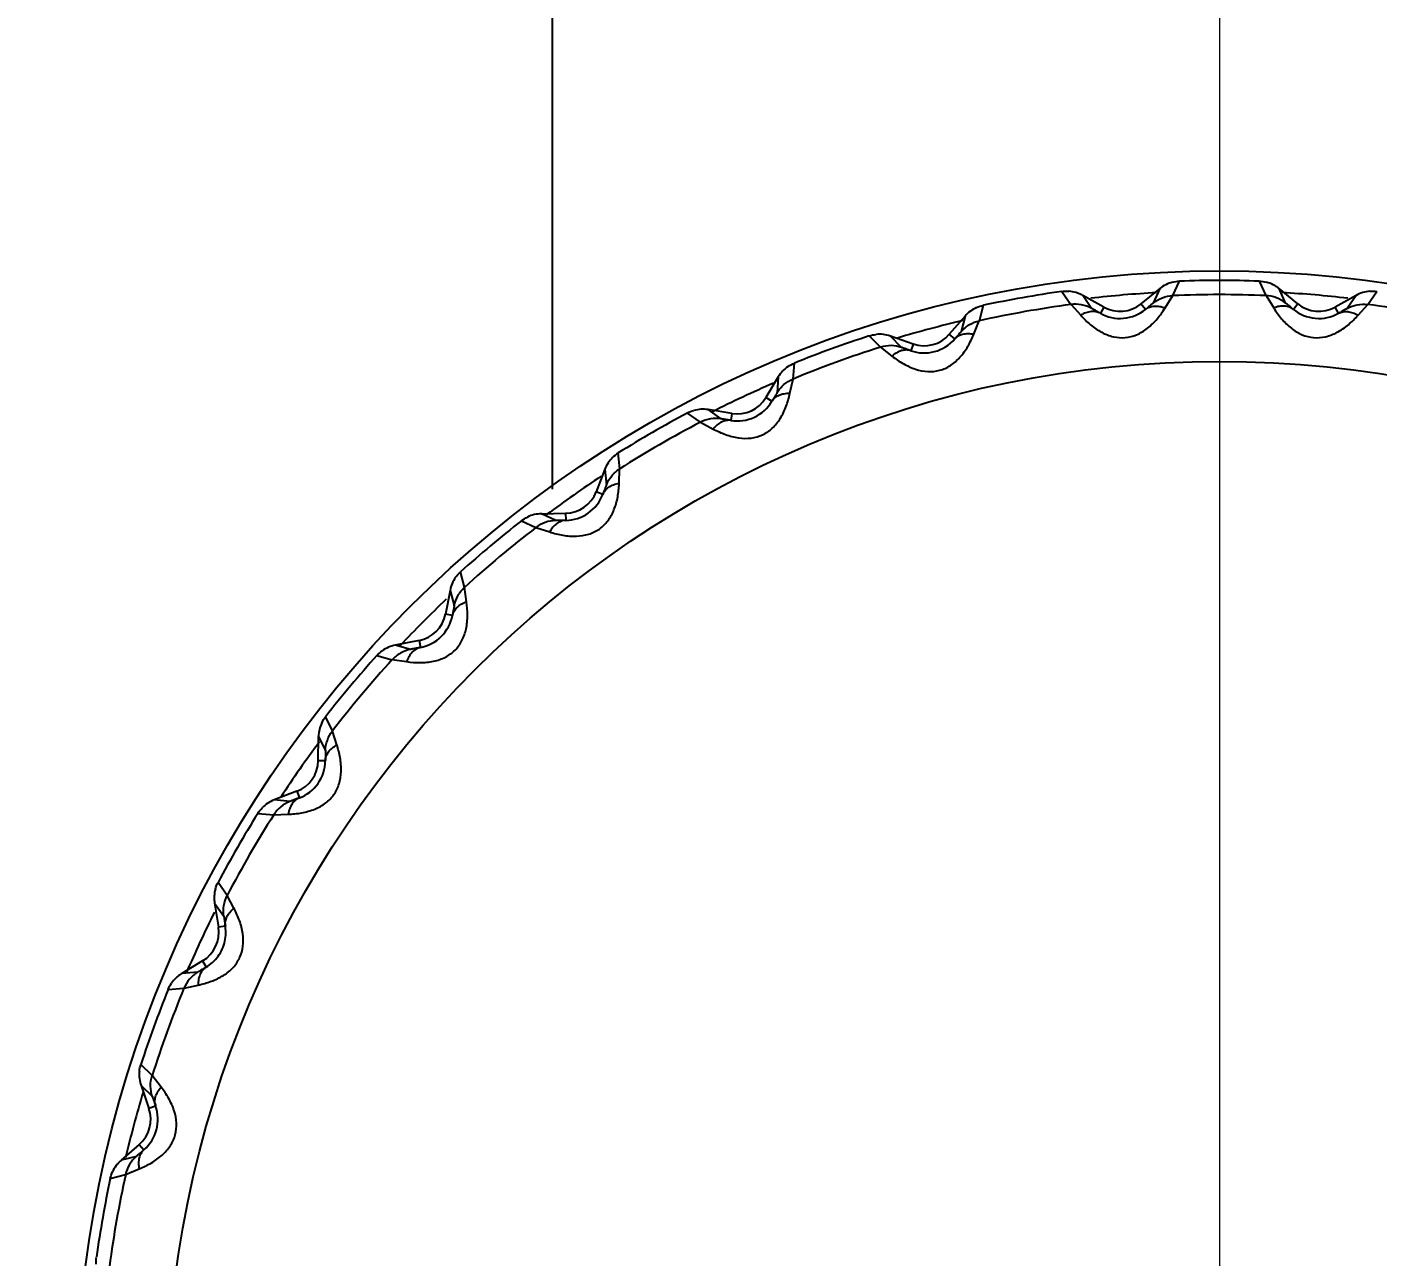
# Model space of a CAD drawing. Extents: x 1507 to 2862, y 0 to 992.
# Drawn here: x 2269.02 to 2289.26, y 606.55 to 624.99 of the extents above; entities that cross this region are included whole.
import ezdxf

# ---------------------------------------------------------------- set-up
doc = ezdxf.new("R2010")
doc.units = 0
doc.header["$LTSCALE"] = 10
doc.header["$MEASUREMENT"] = 0
doc.header["$PDMODE"] = 3
doc.header["$PDSIZE"] = -10
doc.linetypes.add('CENTER2', pattern=[28.575, 19.05, -3.175, 3.175, -3.175])
doc.layers.get('0').update_dxf_attribs({"linetype": 'CONTINUOUS'})
doc.layers.get('DEFPOINTS').update_dxf_attribs({"linetype": 'CONTINUOUS'})
doc.layers.add('1', color=7, linetype='CONTINUOUS')
doc.layers.add('10', color=7, linetype='CONTINUOUS')
doc.layers.add('标注', color=4, linetype='CONTINUOUS', lineweight=13)
doc.layers.add('치수', color=7, linetype='CONTINUOUS', lineweight=25)
doc.styles.add('Daelim Dimension', font='')
doc.styles.get('Daelim Dimension').set_extended_font_data('NanumGothic')
doc.dimstyles.new('DEFAULT', dxfattribs={"dimscale": 2, "dimtxt": 2, "dimasz": 2, "dimexe": 0, "dimexo": 2, "dimgap": 1, "dimtad": 1, "dimdec": 1, "dimzin": 9, "dimdsep": 46, "dimtxsty": 'Daelim Dimension', "dimcen": 0.5, "dimclrd": 252, "dimclre": 252, "dimclrt": 3, "dimadec": 1, "dimazin": 0, "dimtfac": 1, "dimtdec": 1, "dimtix": 1, "dimtmove": 0, "dimatfit": 3, "dimfxl": 1, "dimtolj": 1, "dimtzin": 1, "dimlwd": 9, "dimlwe": 9, "dimarcsym": 0})

# ---------------------------------------------------------------- blocks, each defined once
blk = doc.blocks.new('*D20')
at = {"layer": 'DEFPOINTS', "color": 0, "transparency": 16777216}
for p in [(2284.644, 858.192), (2186.262, 184.192), (2284.644, 184.192)]:
    blk.add_point(p, dxfattribs=at)
at = {"layer": '치수', "color": 5, "lineweight": 9, "transparency": 16777216}
for p, q in [((2280.644, 858.192), (2186.262, 858.192)), ((2186.262, 854.192), (2186.262, 188.192)), ((2280.644, 184.192), (2186.262, 184.192))]:
    blk.add_line(p, q, dxfattribs=at)
at = {"layer": '치수', "color": 5, "transparency": 16777216}
for points in [[(2185.596, 854.192), (2186.929, 854.192), (2186.262, 858.192)], [(2185.596, 188.192), (2186.929, 188.192), (2186.262, 184.192)]]:
    blk.add_solid(points, dxfattribs=at)
at = {"layer": '치수', "color": 7, "transparency": 16777216, "insert": (2173.375, 521.192), "char_height": 20, "attachment_point": 5, "rotation": 90, "style": 'Daelim Dimension'}
blk.add_mtext('\\A1;590~700', dxfattribs=at)

msp = doc.modelspace()

# ---------------------------------------------------------------- linework, layer by layer
at = {"color": 7, "linetype": 'Continuous'}
msp.add_line((2276.894, 737.092), (2276.894, 618.064), dxfattribs=at)
at = {"layer": '1', "color": 7, "linetype": 'Continuous'}
for p, q in [((2286, 621.068), (2285.718, 620.84)), ((2285.999, 621.068), (2285.901, 620.852)), ((2286.196, 620.963), (2286.296, 621.18)), ((2287.491, 621.18), (2287.591, 620.963)), ((2287.886, 620.852), (2287.788, 621.068)), ((2288.069, 620.84), (2287.788, 621.068)), ((2284.532, 621.025), (2284.668, 620.829)), ((2284.978, 620.771), (2284.844, 620.967)), ((2285.16, 620.792), (2284.844, 620.967)), ((2286.08, 620.779), (2286.196, 620.963)), ((2287.592, 620.963), (2287.707, 620.779)), ((2288.944, 620.967), (2288.627, 620.792)), ((2288.944, 620.967), (2288.809, 620.771)), ((2289.119, 620.829), (2289.255, 621.025)), ((2283.083, 620.657), (2282.845, 620.383)), ((2283.083, 620.657), (2283.023, 620.427)), ((2283.295, 620.587), (2283.356, 620.818)), ((2284.669, 620.83), (2284.815, 620.668)), ((2285.16, 620.792), (2285.109, 620.698)), ((2285.785, 620.757), (2285.718, 620.84)), ((2288.069, 620.84), (2288.002, 620.757)), ((2288.679, 620.698), (2288.627, 620.792)), ((2288.973, 620.668), (2289.118, 620.83)), ((2283.212, 620.386), (2283.294, 620.587)), ((2281.645, 620.36), (2281.813, 620.19)), ((2282.128, 620.187), (2281.962, 620.356)), ((2282.304, 620.238), (2281.962, 620.356)), ((2282.926, 620.313), (2282.845, 620.383)), ((2281.814, 620.191), (2281.985, 620.057)), ((2282.304, 620.238), (2282.269, 620.137)), ((2280.502, 619.713), (2280.522, 619.951)), ((2280.281, 619.745), (2280.095, 619.434)), ((2280.281, 619.745), (2280.263, 619.508)), ((2280.456, 619.5), (2280.502, 619.713)), ((2280.186, 619.379), (2280.095, 619.434)), ((2279.423, 619.116), (2279.23, 619.254)), ((2279.587, 619.198), (2279.23, 619.254)), ((2278.917, 619.202), (2279.112, 619.065)), ((2279.113, 619.065), (2279.305, 618.964)), ((2279.587, 619.198), (2279.571, 619.092)), ((2277.904, 618.368), (2277.882, 618.605)), ((2277.681, 618.36), (2277.551, 618.022)), ((2277.681, 618.36), (2277.704, 618.124)), ((2277.895, 618.15), (2277.903, 618.367)), ((2277.651, 617.984), (2277.551, 618.022)), ((2276.731, 617.695), (2277.093, 617.701)), ((2276.945, 617.592), (2276.731, 617.695)), ((2277.093, 617.701), (2277.095, 617.594)), ((2276.432, 617.589), (2276.648, 617.488)), ((2276.648, 617.488), (2276.855, 617.421)), ((2275.579, 616.591), (2275.517, 616.821)), ((2275.361, 616.545), (2275.292, 616.19)), ((2275.361, 616.545), (2275.425, 616.317)), ((2275.608, 616.375), (2275.578, 616.591)), ((2275.397, 616.169), (2275.292, 616.19)), ((2274.896, 615.794), (2274.54, 615.725)), ((2274.896, 615.794), (2274.916, 615.689)), ((2274.769, 615.661), (2274.54, 615.725)), ((2274.264, 615.569), (2274.494, 615.506)), ((2274.495, 615.507), (2274.71, 615.477)), ((2273.598, 614.438), (2273.496, 614.654)), ((2273.664, 614.23), (2273.597, 614.437)), ((2273.384, 613.993), (2273.391, 614.355)), ((2273.391, 614.355), (2273.493, 614.141)), ((2273.491, 613.991), (2273.384, 613.993)), ((2273.063, 613.534), (2272.725, 613.404)), ((2272.962, 613.381), (2272.725, 613.404)), ((2273.063, 613.534), (2273.102, 613.434)), ((2272.48, 613.203), (2272.718, 613.181)), ((2272.719, 613.182), (2272.936, 613.19)), ((2272.021, 611.974), (2271.883, 612.169)), ((2272.122, 611.781), (2272.02, 611.973)), ((2271.831, 611.856), (2271.888, 611.498)), ((2271.831, 611.856), (2271.969, 611.663)), ((2271.993, 611.515), (2271.888, 611.498)), ((2272.001, 611.408), (2271.993, 611.515)), ((2271.651, 610.991), (2271.341, 610.804)), ((2271.651, 610.991), (2271.706, 610.899)), ((2271.578, 610.822), (2271.341, 610.804)), ((2271.135, 610.563), (2271.372, 610.583)), ((2271.373, 610.584), (2271.585, 610.63)), ((2270.895, 609.273), (2270.726, 609.441)), ((2270.729, 609.124), (2270.847, 608.781)), ((2270.729, 609.124), (2270.899, 608.958)), ((2271.029, 609.1), (2270.895, 609.272)), ((2270.948, 608.816), (2270.847, 608.781)), ((2270.702, 608.241), (2270.429, 608.003)), ((2270.702, 608.241), (2270.772, 608.16)), ((2270.659, 608.062), (2270.429, 608.003)), ((2270.268, 607.73), (2270.498, 607.791)), ((2270.498, 607.792), (2270.7, 607.874))]:
    msp.add_line(p, q, dxfattribs=at)
msp.add_circle((2286.894, 604.192), 15.786, dxfattribs=at)
for centre, radius, start, end in [((2286.316, 620.677), 0.504, 116.8115, 128.9566), ((2286.316, 620.679), 0.501, 104.5681, 116.8848), ((2286.894, 604.192), 16.998, 87.9882, 92.0118), ((2287.472, 620.679), 0.501, 63.2715, 75.5976), ((2287.468, 620.671), 0.509, 57.6812, 63.3166), ((2287.475, 620.683), 0.496, 50.9888, 57.6909), ((2286.894, 604.192), 16.998, 97.9882, 102.0118), ((2284.6, 620.529), 0.501, 73.2718, 85.5973), ((2284.598, 620.521), 0.509, 67.6815, 73.3167), ((2284.603, 620.533), 0.496, 60.9888, 67.6912), ((2286.894, 604.192), 16.786, 87.6153, 92.3835), ((2289.187, 620.526), 0.504, 106.8115, 118.9566), ((2289.187, 620.529), 0.501, 94.5679, 106.885), ((2283.462, 620.326), 0.504, 126.8115, 138.9566), ((2283.462, 620.328), 0.501, 114.5679, 126.885), ((2286.894, 604.192), 16.786, 97.6154, 102.3836), ((2285.403, 621.229), 0.501, 241, 309), ((2288.384, 621.229), 0.501, 231, 299), ((2286.894, 604.192), 16.786, 77.6154, 82.3836), ((2286.894, 604.192), 16.998, 107.9882, 112.0118), ((2281.798, 619.883), 0.501, 83.2718, 95.5973), ((2281.798, 619.88), 0.503, 71.0386, 83.3497), ((2282.467, 620.712), 0.501, 251, 319), ((2286.894, 604.192), 16.786, 107.6154, 112.3836), ((2280.712, 619.487), 0.501, 124.5679, 136.885), ((2280.713, 619.485), 0.504, 136.8115, 148.9566), ((2279.666, 619.692), 0.501, 261, 329), ((2279.151, 618.759), 0.501, 93.2718, 105.5973), ((2279.151, 618.757), 0.503, 81.0386, 93.3497), ((2286.894, 604.192), 16.998, 117.9882, 122.0118), ((2286.894, 604.192), 16.786, 117.6154, 122.3836), ((2278.151, 618.179), 0.504, 146.8115, 158.9566), ((2278.15, 618.181), 0.501, 134.5679, 146.885), ((2277.084, 618.202), 0.501, 271, 339), ((2276.739, 617.193), 0.501, 103.2718, 115.5973), ((2276.74, 617.191), 0.503, 91.0386, 103.3497), ((2286.894, 604.192), 16.998, 127.9882, 132.0118), ((2286.894, 604.192), 16.786, 127.6154, 132.3836), ((2275.855, 616.449), 0.504, 156.8115, 168.9566), ((2275.853, 616.45), 0.501, 144.5679, 156.885), ((2274.8, 616.285), 0.501, 281, 349), ((2274.635, 615.232), 0.501, 113.2718, 125.5973), ((2274.637, 615.231), 0.503, 101.0386, 113.3497), ((2286.894, 604.192), 16.998, 137.9882, 142.0118), ((2286.894, 604.192), 16.786, 137.6154, 142.3836), ((2273.894, 614.346), 0.504, 166.8115, 178.9566), ((2273.892, 614.347), 0.501, 154.5679, 166.885), ((2272.884, 614.002), 0.501, 291, 359), ((2272.906, 612.935), 0.503, 111.0386, 123.3497), ((2286.894, 604.192), 16.998, 147.9882, 152.0118), ((2286.894, 604.192), 16.786, 147.6154, 152.3836), ((2272.904, 612.936), 0.501, 123.2718, 135.5973), ((2272.329, 611.934), 0.504, 176.8115, 188.9566), ((2272.326, 611.935), 0.501, 164.5679, 176.885), ((2271.393, 611.42), 0.501, 301, 9), ((2271.404, 611.407), 0.591, 300.7577, 312.3471), ((2271.598, 610.374), 0.501, 133.2718, 145.5973), ((2271.604, 610.368), 0.509, 127.6815, 133.3167), ((2271.596, 610.379), 0.496, 120.9888, 127.6912), ((2286.894, 604.192), 16.998, 157.9882, 162.0118), ((2286.894, 604.192), 16.786, 157.6154, 162.3836), ((2271.203, 609.288), 0.501, 174.5679, 186.885), ((2271.206, 609.287), 0.504, 186.8115, 198.9566), ((2270.374, 608.618), 0.501, 311, 19), ((2270.757, 607.624), 0.501, 143.2718, 155.5973), ((2270.764, 607.619), 0.509, 137.6815, 143.3167), ((2270.754, 607.628), 0.496, 130.9888, 137.6912), ((2286.894, 604.192), 16.998, 167.9882, 172.0118), ((2286.894, 604.192), 16.786, 167.6154, 172.3836)]:
    msp.add_arc(centre, radius, start, end, dxfattribs=at)
for points in [[(2286.19, 621.164), (2286.225, 621.173), (2286.261, 621.178), (2286.297, 621.18)], [(2287.49, 621.18), (2287.526, 621.178), (2287.562, 621.173), (2287.596, 621.164)], [(2284.531, 621.025), (2284.567, 621.03), (2284.603, 621.031), (2284.638, 621.029)], [(2289.148, 621.028), (2289.184, 621.031), (2289.22, 621.03), (2289.256, 621.025)], [(2283.253, 620.784), (2283.286, 620.799), (2283.321, 620.81), (2283.356, 620.818)], [(2281.644, 620.359), (2281.678, 620.37), (2281.713, 620.378), (2281.749, 620.381)], [(2280.427, 619.9), (2280.457, 619.92), (2280.489, 619.937), (2280.523, 619.951)], [(2278.917, 619.202), (2278.948, 619.219), (2278.982, 619.232), (2279.016, 619.242)], [(2277.798, 618.538), (2277.824, 618.564), (2277.852, 618.586), (2277.883, 618.605)], [(2276.431, 617.589), (2276.459, 617.611), (2276.49, 617.63), (2276.522, 617.645)], [(2275.445, 616.741), (2275.466, 616.77), (2275.49, 616.797), (2275.517, 616.822)], [(2274.264, 615.569), (2274.288, 615.595), (2274.315, 615.619), (2274.344, 615.64)], [(2273.44, 614.562), (2273.455, 614.595), (2273.474, 614.626), (2273.497, 614.654)], [(2272.48, 613.203), (2272.499, 613.233), (2272.521, 613.261), (2272.546, 613.287)], [(2271.843, 612.068), (2271.853, 612.103), (2271.867, 612.137), (2271.883, 612.169)], [(2271.134, 610.563), (2271.148, 610.596), (2271.165, 610.628), (2271.185, 610.657)], [(2270.704, 609.335), (2270.708, 609.371), (2270.715, 609.407), (2270.726, 609.441)], [(2270.268, 607.729), (2270.275, 607.764), (2270.286, 607.799), (2270.301, 607.831)], [(2270.057, 606.446), (2270.054, 606.482), (2270.055, 606.518), (2270.06, 606.554)]]:
    msp.add_open_spline(points, degree=3, dxfattribs=at)
for points, knots in [([(2285.901, 620.852), (2285.901, 620.851), (2285.899, 620.85), (2285.896, 620.847), (2285.89, 620.843), (2285.881, 620.835), (2285.867, 620.824), (2285.85, 620.81), (2285.822, 620.787), (2285.801, 620.77), (2285.785, 620.757)], [0, 0, 0, 0, 0.02093, 0.045497, 0.078861, 0.170162, 0.291198, 0.438336, 0.607939, 1, 1, 1, 1]), ([(2285.901, 620.852), (2285.942, 620.885), (2286.037, 620.939), (2286.143, 620.961), (2286.196, 620.963)], [0, 0, 0, 0, 0.499999, 1, 1, 1, 1]), ([(2287.887, 620.851), (2287.845, 620.885), (2287.751, 620.939), (2287.644, 620.961), (2287.591, 620.963)], [0, 0, 0, 0, 0.499999, 1, 1, 1, 1]), ([(2288.002, 620.757), (2287.994, 620.764), (2287.979, 620.776), (2287.958, 620.793), (2287.938, 620.809), (2287.921, 620.823), (2287.909, 620.833), (2287.9, 620.84), (2287.895, 620.844), (2287.892, 620.847), (2287.888, 620.85), (2287.887, 620.851), (2287.886, 620.852), (2287.886, 620.852)], [0, 0, 0, 0, 0.20146, 0.388371, 0.557294, 0.704706, 0.826802, 0.877149, 0.919708, 0.953896, 0.979088, 0.994663, 1, 1, 1, 1]), ([(2284.979, 620.771), (2284.932, 620.797), (2284.83, 620.834), (2284.721, 620.837), (2284.668, 620.829)], [0, 0, 0, 0, 0.499999, 1, 1, 1, 1]), ([(2284.815, 620.668), (2284.86, 620.618), (2284.957, 620.523), (2285.121, 620.409), (2285.299, 620.339), (2285.482, 620.324), (2285.66, 620.37), (2285.823, 620.471), (2285.965, 620.611), (2286.044, 620.722), (2286.08, 620.779)], [0, 0, 0, 0, 0.131412, 0.263229, 0.385378, 0.499988, 0.614606, 0.736765, 0.868573, 1, 1, 1, 1]), ([(2285.109, 620.698), (2285.088, 620.709), (2285.043, 620.725), (2284.968, 620.726), (2284.89, 620.708), (2284.84, 620.683), (2284.815, 620.668)], [0, 0, 0, 0, 0.223472, 0.459996, 0.717571, 1, 1, 1, 1]), ([(2285.109, 620.698), (2285.1, 620.703), (2285.083, 620.712), (2285.059, 620.726), (2285.037, 620.738), (2285.017, 620.749), (2285.004, 620.757), (2284.994, 620.762), (2284.989, 620.765), (2284.984, 620.768), (2284.981, 620.769), (2284.98, 620.771), (2284.978, 620.771), (2284.978, 620.771)], [0, 0, 0, 0, 0.20146, 0.388371, 0.557294, 0.704706, 0.826802, 0.877149, 0.919708, 0.953896, 0.979088, 0.994663, 1, 1, 1, 1]), ([(2285.109, 620.698), (2285.212, 620.64), (2285.459, 620.586), (2285.694, 620.683), (2285.785, 620.757)], [0, 0, 0, 0, 0.500015, 1, 1, 1, 1]), ([(2285.785, 620.757), (2285.803, 620.772), (2285.845, 620.795), (2285.919, 620.81), (2285.999, 620.805), (2286.053, 620.789), (2286.08, 620.779)], [0, 0, 0, 0, 0.223363, 0.459462, 0.717154, 1, 1, 1, 1]), ([(2288.002, 620.757), (2287.984, 620.772), (2287.942, 620.795), (2287.869, 620.809), (2287.788, 620.805), (2287.734, 620.789), (2287.707, 620.779)], [0, 0, 0, 0, 0.223472, 0.459996, 0.717571, 1, 1, 1, 1]), ([(2287.707, 620.779), (2287.743, 620.722), (2287.822, 620.611), (2287.964, 620.471), (2288.127, 620.37), (2288.305, 620.324), (2288.488, 620.339), (2288.667, 620.409), (2288.83, 620.523), (2288.927, 620.618), (2288.973, 620.668)], [0, 0, 0, 0, 0.131412, 0.263229, 0.385378, 0.499988, 0.614606, 0.736765, 0.868573, 1, 1, 1, 1]), ([(2288.002, 620.757), (2288.094, 620.683), (2288.328, 620.586), (2288.575, 620.64), (2288.679, 620.698)], [0, 0, 0, 0, 0.500015, 1, 1, 1, 1]), ([(2288.809, 620.771), (2288.809, 620.77), (2288.806, 620.77), (2288.803, 620.768), (2288.797, 620.764), (2288.786, 620.758), (2288.77, 620.749), (2288.751, 620.739), (2288.72, 620.721), (2288.696, 620.708), (2288.679, 620.698)], [0, 0, 0, 0, 0.02093, 0.045497, 0.078861, 0.170162, 0.291198, 0.438336, 0.607939, 1, 1, 1, 1]), ([(2288.679, 620.698), (2288.699, 620.709), (2288.744, 620.725), (2288.819, 620.727), (2288.897, 620.708), (2288.948, 620.683), (2288.973, 620.668)], [0, 0, 0, 0, 0.223363, 0.459462, 0.717154, 1, 1, 1, 1]), ([(2288.809, 620.771), (2288.855, 620.797), (2288.958, 620.834), (2289.066, 620.837), (2289.119, 620.829)], [0, 0, 0, 0, 0.499999, 1, 1, 1, 1]), ([(2283.023, 620.426), (2283.058, 620.466), (2283.141, 620.536), (2283.243, 620.576), (2283.295, 620.587)], [0, 0, 0, 0, 0.499999, 1, 1, 1, 1]), ([(2281.985, 620.057), (2282.039, 620.015), (2282.151, 619.939), (2282.332, 619.855), (2282.519, 619.817), (2282.702, 619.834), (2282.87, 619.91), (2283.013, 620.038), (2283.128, 620.201), (2283.187, 620.323), (2283.212, 620.386)], [0, 0, 0, 0, 0.131411, 0.263229, 0.385378, 0.499989, 0.614606, 0.736766, 0.868578, 1, 1, 1, 1]), ([(2282.269, 620.137), (2282.381, 620.098), (2282.634, 620.088), (2282.848, 620.224), (2282.926, 620.313)], [0, 0, 0, 0, 0.500015, 1, 1, 1, 1]), ([(2283.023, 620.427), (2283.023, 620.426), (2283.021, 620.424), (2283.019, 620.421), (2283.014, 620.416), (2283.006, 620.406), (2282.994, 620.393), (2282.98, 620.376), (2282.957, 620.349), (2282.938, 620.328), (2282.926, 620.313)], [0, 0, 0, 0, 0.02093, 0.045497, 0.078861, 0.170162, 0.291198, 0.438336, 0.607939, 1, 1, 1, 1]), ([(2282.926, 620.313), (2282.941, 620.331), (2282.978, 620.361), (2283.048, 620.388), (2283.128, 620.397), (2283.183, 620.391), (2283.212, 620.386)], [0, 0, 0, 0, 0.223363, 0.459462, 0.717155, 1, 1, 1, 1]), ([(2282.129, 620.186), (2282.078, 620.204), (2281.971, 620.222), (2281.864, 620.206), (2281.813, 620.19)], [0, 0, 0, 0, 0.499999, 1, 1, 1, 1]), ([(2282.269, 620.137), (2282.248, 620.145), (2282.2, 620.152), (2282.126, 620.141), (2282.052, 620.109), (2282.007, 620.076), (2281.985, 620.057)], [0, 0, 0, 0, 0.223472, 0.459996, 0.717571, 1, 1, 1, 1]), ([(2282.269, 620.137), (2282.26, 620.141), (2282.242, 620.147), (2282.215, 620.156), (2282.192, 620.164), (2282.171, 620.172), (2282.156, 620.177), (2282.146, 620.18), (2282.14, 620.182), (2282.135, 620.184), (2282.131, 620.185), (2282.13, 620.186), (2282.128, 620.186), (2282.128, 620.187)], [0, 0, 0, 0, 0.20146, 0.388371, 0.557294, 0.704706, 0.826802, 0.877149, 0.919708, 0.953896, 0.979088, 0.994663, 1, 1, 1, 1]), ([(2280.263, 619.507), (2280.29, 619.553), (2280.36, 619.636), (2280.453, 619.693), (2280.502, 619.713)], [0, 0, 0, 0, 0.499999, 1, 1, 1, 1]), ([(2279.305, 618.964), (2279.365, 618.932), (2279.488, 618.876), (2279.681, 618.825), (2279.873, 618.819), (2280.05, 618.869), (2280.201, 618.973), (2280.32, 619.123), (2280.405, 619.303), (2280.442, 619.434), (2280.456, 619.5)], [0, 0, 0, 0, 0.131421, 0.263225, 0.385406, 0.500037, 0.614664, 0.736718, 0.868611, 1, 1, 1, 1]), ([(2280.263, 619.508), (2280.263, 619.507), (2280.261, 619.505), (2280.26, 619.502), (2280.256, 619.495), (2280.249, 619.485), (2280.24, 619.469), (2280.229, 619.451), (2280.211, 619.42), (2280.197, 619.396), (2280.186, 619.379)], [0, 0, 0, 0, 0.02093, 0.045497, 0.078861, 0.170162, 0.291198, 0.438336, 0.607939, 1, 1, 1, 1]), ([(2280.186, 619.379), (2280.198, 619.399), (2280.23, 619.435), (2280.294, 619.474), (2280.371, 619.497), (2280.427, 619.501), (2280.456, 619.5)], [0, 0, 0, 0, 0.223363, 0.459463, 0.717155, 1, 1, 1, 1]), ([(2279.571, 619.092), (2279.688, 619.073), (2279.939, 619.107), (2280.126, 619.278), (2280.186, 619.379)], [0, 0, 0, 0, 0.499893, 1, 1, 1, 1]), ([(2279.424, 619.116), (2279.371, 619.124), (2279.262, 619.124), (2279.159, 619.09), (2279.112, 619.065)], [0, 0, 0, 0, 0.499999, 1, 1, 1, 1]), ([(2279.571, 619.092), (2279.548, 619.096), (2279.5, 619.095), (2279.429, 619.071), (2279.362, 619.026), (2279.323, 618.986), (2279.305, 618.964)], [0, 0, 0, 0, 0.223472, 0.459996, 0.717571, 1, 1, 1, 1]), ([(2279.571, 619.092), (2279.561, 619.094), (2279.542, 619.097), (2279.514, 619.101), (2279.489, 619.105), (2279.468, 619.109), (2279.452, 619.111), (2279.441, 619.113), (2279.435, 619.114), (2279.43, 619.115), (2279.426, 619.115), (2279.425, 619.116), (2279.423, 619.116), (2279.423, 619.116)], [0, 0, 0, 0, 0.20146, 0.388371, 0.557294, 0.704706, 0.826802, 0.877149, 0.919708, 0.953896, 0.979088, 0.994663, 1, 1, 1, 1]), ([(2277.704, 618.123), (2277.723, 618.173), (2277.778, 618.267), (2277.859, 618.339), (2277.904, 618.368)], [0, 0, 0, 0, 0.499999, 1, 1, 1, 1]), ([(2276.855, 617.421), (2276.919, 617.401), (2277.051, 617.367), (2277.25, 617.35), (2277.439, 617.378), (2277.605, 617.457), (2277.736, 617.586), (2277.827, 617.755), (2277.88, 617.947), (2277.893, 618.082), (2277.895, 618.15)], [0, 0, 0, 0, 0.131412, 0.26323, 0.385384, 0.499995, 0.61461, 0.736773, 0.86859, 1, 1, 1, 1]), ([(2277.651, 617.984), (2277.659, 618.005), (2277.684, 618.047), (2277.74, 618.096), (2277.812, 618.132), (2277.867, 618.145), (2277.895, 618.15)], [0, 0, 0, 0, 0.223363, 0.459463, 0.717155, 1, 1, 1, 1]), ([(2277.704, 618.124), (2277.704, 618.123), (2277.703, 618.121), (2277.702, 618.117), (2277.699, 618.11), (2277.695, 618.099), (2277.688, 618.082), (2277.681, 618.061), (2277.668, 618.028), (2277.658, 618.002), (2277.651, 617.984)], [0, 0, 0, 0, 0.02093, 0.045497, 0.078861, 0.170162, 0.291198, 0.438336, 0.607939, 1, 1, 1, 1]), ([(2277.095, 617.594), (2277.213, 617.596), (2277.454, 617.673), (2277.609, 617.873), (2277.651, 617.984)], [0, 0, 0, 0, 0.500028, 1, 1, 1, 1]), ([(2276.946, 617.592), (2276.892, 617.591), (2276.785, 617.572), (2276.69, 617.52), (2276.647, 617.488)], [0, 0, 0, 0, 0.499999, 1, 1, 1, 1]), ([(2277.095, 617.594), (2277.072, 617.594), (2277.024, 617.584), (2276.959, 617.548), (2276.9, 617.493), (2276.869, 617.447), (2276.855, 617.421)], [0, 0, 0, 0, 0.223472, 0.459996, 0.717571, 1, 1, 1, 1]), ([(2277.095, 617.594), (2277.084, 617.594), (2277.065, 617.594), (2277.037, 617.593), (2277.012, 617.593), (2276.99, 617.593), (2276.974, 617.592), (2276.964, 617.592), (2276.957, 617.592), (2276.952, 617.592), (2276.948, 617.592), (2276.947, 617.592), (2276.945, 617.592), (2276.945, 617.592)], [0, 0, 0, 0, 0.20146, 0.388371, 0.557294, 0.704706, 0.826802, 0.877149, 0.919708, 0.953896, 0.979088, 0.994663, 1, 1, 1, 1]), ([(2275.424, 616.316), (2275.434, 616.368), (2275.472, 616.47), (2275.54, 616.555), (2275.579, 616.591)], [0, 0, 0, 0, 0.499999, 1, 1, 1, 1]), ([(2274.71, 615.477), (2274.777, 615.468), (2274.913, 615.458), (2275.111, 615.475), (2275.293, 615.536), (2275.443, 615.643), (2275.549, 615.792), (2275.61, 615.974), (2275.628, 616.173), (2275.618, 616.308), (2275.608, 616.375)], [0, 0, 0, 0, 0.131412, 0.26323, 0.385384, 0.499996, 0.614611, 0.736776, 0.868592, 1, 1, 1, 1]), ([(2275.397, 616.169), (2275.401, 616.192), (2275.418, 616.237), (2275.465, 616.295), (2275.53, 616.343), (2275.581, 616.366), (2275.608, 616.375)], [0, 0, 0, 0, 0.223363, 0.459463, 0.717155, 1, 1, 1, 1]), ([(2275.425, 616.317), (2275.425, 616.316), (2275.424, 616.313), (2275.423, 616.309), (2275.422, 616.302), (2275.42, 616.29), (2275.416, 616.272), (2275.412, 616.251), (2275.406, 616.216), (2275.4, 616.189), (2275.397, 616.169)], [0, 0, 0, 0, 0.02093, 0.045497, 0.078861, 0.170162, 0.291198, 0.438336, 0.607939, 1, 1, 1, 1]), ([(2274.916, 615.689), (2275.032, 615.711), (2275.257, 615.829), (2275.374, 616.053), (2275.397, 616.169)], [0, 0, 0, 0, 0.500028, 1, 1, 1, 1]), ([(2274.77, 615.661), (2274.718, 615.651), (2274.616, 615.613), (2274.53, 615.546), (2274.494, 615.506)], [0, 0, 0, 0, 0.499999, 1, 1, 1, 1]), ([(2274.916, 615.689), (2274.894, 615.685), (2274.849, 615.667), (2274.791, 615.62), (2274.743, 615.556), (2274.72, 615.505), (2274.71, 615.477)], [0, 0, 0, 0, 0.223472, 0.459996, 0.717571, 1, 1, 1, 1]), ([(2274.916, 615.689), (2274.906, 615.687), (2274.887, 615.683), (2274.86, 615.678), (2274.835, 615.673), (2274.814, 615.669), (2274.798, 615.666), (2274.788, 615.664), (2274.781, 615.663), (2274.776, 615.662), (2274.772, 615.661), (2274.771, 615.662), (2274.769, 615.661), (2274.769, 615.661)], [0, 0, 0, 0, 0.20146, 0.388371, 0.557294, 0.704706, 0.826802, 0.877149, 0.919708, 0.953896, 0.979088, 0.994663, 1, 1, 1, 1]), ([(2273.493, 614.14), (2273.494, 614.193), (2273.514, 614.3), (2273.565, 614.396), (2273.598, 614.438)], [0, 0, 0, 0, 0.499999, 1, 1, 1, 1]), ([(2272.936, 613.19), (2273.003, 613.193), (2273.138, 613.206), (2273.331, 613.258), (2273.499, 613.349), (2273.628, 613.48), (2273.707, 613.646), (2273.735, 613.836), (2273.719, 614.035), (2273.685, 614.166), (2273.664, 614.23)], [0, 0, 0, 0, 0.131412, 0.26323, 0.385384, 0.499995, 0.61461, 0.736773, 0.86859, 1, 1, 1, 1]), ([(2273.491, 613.991), (2273.492, 614.014), (2273.501, 614.061), (2273.537, 614.127), (2273.592, 614.185), (2273.639, 614.216), (2273.664, 614.23)], [0, 0, 0, 0, 0.223363, 0.459463, 0.717155, 1, 1, 1, 1]), ([(2273.102, 613.434), (2273.212, 613.477), (2273.413, 613.631), (2273.49, 613.873), (2273.491, 613.991)], [0, 0, 0, 0, 0.500028, 1, 1, 1, 1]), ([(2273.493, 614.141), (2273.494, 614.14), (2273.493, 614.137), (2273.493, 614.134), (2273.493, 614.126), (2273.493, 614.114), (2273.493, 614.096), (2273.493, 614.074), (2273.492, 614.039), (2273.492, 614.011), (2273.491, 613.991)], [0, 0, 0, 0, 0.02093, 0.045497, 0.078861, 0.170162, 0.291198, 0.438336, 0.607939, 1, 1, 1, 1]), ([(2272.962, 613.382), (2272.913, 613.363), (2272.819, 613.308), (2272.746, 613.227), (2272.718, 613.181)], [0, 0, 0, 0, 0.499999, 1, 1, 1, 1]), ([(2273.102, 613.434), (2273.08, 613.426), (2273.039, 613.401), (2272.99, 613.345), (2272.954, 613.273), (2272.94, 613.219), (2272.936, 613.19)], [0, 0, 0, 0, 0.223472, 0.459996, 0.717571, 1, 1, 1, 1]), ([(2273.102, 613.434), (2273.092, 613.431), (2273.074, 613.424), (2273.048, 613.414), (2273.025, 613.405), (2273.004, 613.397), (2272.989, 613.392), (2272.979, 613.388), (2272.973, 613.386), (2272.969, 613.384), (2272.965, 613.382), (2272.963, 613.382), (2272.962, 613.381), (2272.962, 613.381)], [0, 0, 0, 0, 0.20146, 0.388371, 0.557294, 0.704706, 0.826802, 0.877149, 0.919708, 0.953896, 0.979088, 0.994663, 1, 1, 1, 1]), ([(2271.969, 611.662), (2271.961, 611.714), (2271.962, 611.823), (2271.996, 611.926), (2272.021, 611.974)], [0, 0, 0, 0, 0.499999, 1, 1, 1, 1]), ([(2271.585, 610.63), (2271.651, 610.644), (2271.782, 610.681), (2271.963, 610.765), (2272.113, 610.884), (2272.216, 611.036), (2272.266, 611.213), (2272.261, 611.404), (2272.21, 611.597), (2272.154, 611.721), (2272.122, 611.781)], [0, 0, 0, 0, 0.131385, 0.263278, 0.385334, 0.499961, 0.614592, 0.736772, 0.868575, 1, 1, 1, 1]), ([(2271.993, 611.515), (2271.99, 611.538), (2271.991, 611.586), (2272.014, 611.657), (2272.059, 611.724), (2272.099, 611.762), (2272.122, 611.781)], [0, 0, 0, 0, 0.223363, 0.459463, 0.717155, 1, 1, 1, 1]), ([(2271.969, 611.663), (2271.97, 611.662), (2271.97, 611.659), (2271.971, 611.656), (2271.972, 611.648), (2271.974, 611.636), (2271.977, 611.618), (2271.98, 611.597), (2271.986, 611.562), (2271.99, 611.534), (2271.993, 611.515)], [0, 0, 0, 0, 0.02093, 0.045497, 0.078861, 0.170162, 0.291198, 0.438336, 0.607939, 1, 1, 1, 1]), ([(2271.802, 610.97), (2271.863, 611.025), (2271.963, 611.162), (2271.999, 611.326), (2272.001, 611.408)], [0, 0, 0, 0, 0.501897, 1, 1, 1, 1]), ([(2271.578, 610.823), (2271.533, 610.796), (2271.45, 610.725), (2271.393, 610.633), (2271.372, 610.583)], [0, 0, 0, 0, 0.499999, 1, 1, 1, 1]), ([(2271.706, 610.899), (2271.698, 610.894), (2271.681, 610.884), (2271.657, 610.87), (2271.636, 610.857), (2271.617, 610.846), (2271.603, 610.837), (2271.594, 610.832), (2271.588, 610.829), (2271.584, 610.826), (2271.581, 610.824), (2271.579, 610.824), (2271.578, 610.822), (2271.578, 610.822)], [0, 0, 0, 0, 0.20146, 0.388371, 0.557294, 0.704706, 0.826802, 0.877149, 0.919708, 0.953896, 0.979088, 0.994663, 1, 1, 1, 1]), ([(2271.706, 610.899), (2271.687, 610.887), (2271.65, 610.855), (2271.612, 610.792), (2271.589, 610.714), (2271.585, 610.659), (2271.585, 610.63)], [0, 0, 0, 0, 0.223472, 0.459996, 0.717571, 1, 1, 1, 1]), ([(2270.899, 608.957), (2270.882, 609.007), (2270.863, 609.114), (2270.879, 609.222), (2270.895, 609.273)], [0, 0, 0, 0, 0.499999, 1, 1, 1, 1]), ([(2270.7, 607.874), (2270.763, 607.899), (2270.885, 607.958), (2271.048, 608.073), (2271.175, 608.216), (2271.251, 608.383), (2271.269, 608.566), (2271.231, 608.754), (2271.147, 608.935), (2271.07, 609.047), (2271.029, 609.1)], [0, 0, 0, 0, 0.131411, 0.263229, 0.385378, 0.499989, 0.614606, 0.736766, 0.868578, 1, 1, 1, 1]), ([(2270.899, 608.958), (2270.9, 608.957), (2270.9, 608.954), (2270.901, 608.951), (2270.904, 608.944), (2270.908, 608.932), (2270.914, 608.915), (2270.921, 608.895), (2270.933, 608.861), (2270.942, 608.835), (2270.948, 608.816)], [0, 0, 0, 0, 0.02093, 0.045497, 0.078861, 0.170162, 0.291198, 0.438336, 0.607939, 1, 1, 1, 1]), ([(2270.948, 608.816), (2270.941, 608.838), (2270.933, 608.885), (2270.944, 608.959), (2270.977, 609.033), (2271.01, 609.078), (2271.029, 609.1)], [0, 0, 0, 0, 0.223363, 0.459462, 0.717155, 1, 1, 1, 1]), ([(2270.772, 608.16), (2270.862, 608.237), (2270.997, 608.451), (2270.987, 608.704), (2270.948, 608.816)], [0, 0, 0, 0, 0.500015, 1, 1, 1, 1]), ([(2270.772, 608.16), (2270.765, 608.153), (2270.75, 608.141), (2270.729, 608.122), (2270.71, 608.106), (2270.693, 608.092), (2270.681, 608.081), (2270.673, 608.074), (2270.668, 608.07), (2270.665, 608.067), (2270.662, 608.064), (2270.66, 608.063), (2270.659, 608.062), (2270.659, 608.062)], [0, 0, 0, 0, 0.20146, 0.388371, 0.557294, 0.704706, 0.826802, 0.877149, 0.919708, 0.953896, 0.979088, 0.994663, 1, 1, 1, 1]), ([(2270.772, 608.16), (2270.755, 608.145), (2270.725, 608.107), (2270.698, 608.038), (2270.689, 607.958), (2270.694, 607.902), (2270.7, 607.874)], [0, 0, 0, 0, 0.223472, 0.459996, 0.717571, 1, 1, 1, 1]), ([(2270.66, 608.063), (2270.619, 608.028), (2270.55, 607.944), (2270.51, 607.843), (2270.498, 607.791)], [0, 0, 0, 0, 0.499999, 1, 1, 1, 1])]:
    msp.add_open_spline(points, degree=3, knots=knots, dxfattribs=at)
at = {"layer": '10', "color": 7, "linetype": 'Continuous'}
msp.add_circle((2286.894, 604.192), 17.142, dxfattribs=at)
for start, end in [(93.2102, 96.5783), (83.4405, 86.796), (103.2025, 106.6529), (113.3877, 116.8151), (123.3812, 126.7831), (133.4873, 136.8357), (143.2174, 146.6641), (153.4368, 156.8505), (163.3246, 166.7879)]:
    msp.add_arc((2286.894, 604.192), 16.842, start, end, dxfattribs=at)
at = {"layer": '标注', "color": 1, "linetype": 'CENTER2', "ltscale": 0.5}
msp.add_line((2286.894, 929.684), (2286.894, 109.711), dxfattribs=at)

# ---------------------------------------------------------------- dimensions: what is measured, and where the dimension line sits
at = {"layer": '치수', "color": 5}
dim = msp.add_linear_dim(base=(2186.262, 184.192), p1=(2284.644, 858.192), p2=(2284.644, 184.192), angle=90, text='590~700', dimstyle='DEFAULT', override={"dimtxt": 10, "dimclrd": 5, "dimclre": 5, "dimclrt": 7}, dxfattribs=at)
dim.commit()
dim.dimension.update_dxf_attribs({"geometry": '*D20', "text_midpoint": (2173.375, 521.192)})

doc.saveas('drawing.dxf')
